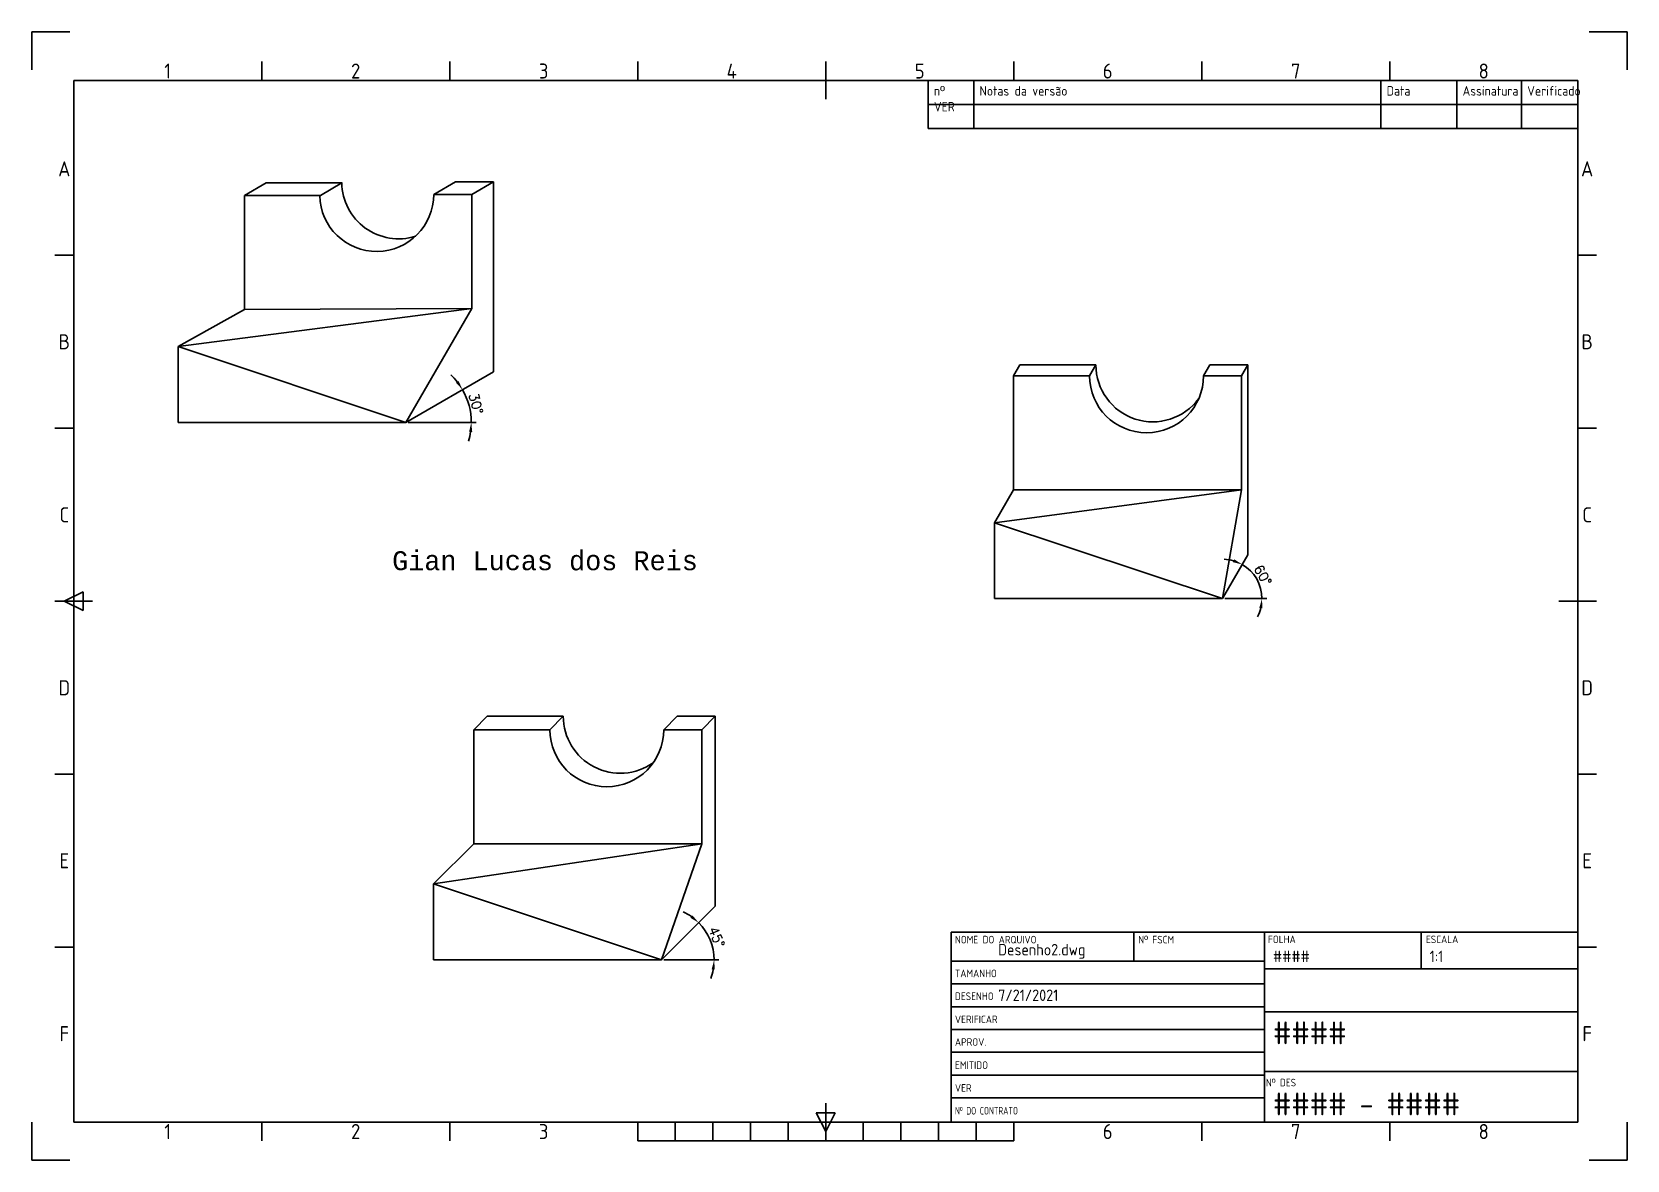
# Paper-space layout '3.3' of a CAD drawing. Header units: millimetres. Extents: x 0 to 420, y 0 to 297.
import ezdxf
from ezdxf.enums import TextEntityAlignment as Align

# ---------------------------------------------------------------- set-up
doc = ezdxf.new("R2010")
doc.units = ezdxf.units.MM
doc.layers.add('Bloco da legenda', color=7, linetype='Continuous')
doc.styles.add('ACISOTS', font='isocp.shx', dxfattribs={"height": 1})
doc.styles.add('ISO Proporcional', font='isocp.shx')
doc.styles.get("Standard").update_dxf_attribs({"font": 'simplex.shx'})
doc.dimstyles.new('ISO-25', dxfattribs={"dimtxt": 2.5, "dimasz": 2.5, "dimexe": 1.25, "dimexo": 0.625, "dimtad": 1, "dimtxsty": 'Standard', "dimcen": 2.5, "dimadec": 0, "dimazin": 0, "dimtfac": 1, "dimtmove": 0, "dimatfit": 3, "dimfxl": 1, "dimarcsym": 0})

# ---------------------------------------------------------------- blocks, each defined once
blk = doc.blocks.new('*T3')
at = {"layer": 'Bloco da legenda', "color": 0, "linetype": 'ByBlock', "lineweight": -2, "transparency": 16777216}
for p, q in [((0, 0), (171, 0)), ((0, 0), (0, -12.67)), ((12, 0), (12, -12.67)), ((119.19, 0), (119.19, -12.67)), ((139.19, 0), (139.19, -12.67)), ((156.21, 0), (156.21, -12.67)), ((171, 0), (171, -12.67)), ((0, -6.33), (171, -6.33)), ((0, -12.67), (171, -12.67))]:
    blk.add_line(p, q, dxfattribs=at)
at = {"layer": 'Bloco da legenda', "color": 0, "transparency": 16777216, "char_height": 2.5, "attachment_point": 1, "style": 'ISO Proporcional'}
for s, insert, width in [('nº VER', (1.5, -1.5), 9), ('Notas da versão', (13.5, -1.5), 104.1871), ('Data', (120.69, -1.5), 17), ('Assinatura', (140.69, -1.5), 14.0204), ('Verificado', (157.71, -1.5), 11.7925)]:
    blk.add_mtext(s, dxfattribs=dict(at, insert=insert, width=width))
blk = doc.blocks.new('Bloco da legenda')
at = {"layer": 'Bloco da legenda'}
for p, q in [((0, 297), (0, 287)), ((10, 297), (0, 297)), ((420, 297), (410, 297)), ((420, 287), (420, 297)), ((60.5, 284.23), (60.5, 289.18)), ((110, 284.23), (110, 289.18)), ((159.5, 284.23), (159.5, 289.18)), ((209, 279.28), (209, 289.18)), ((258.5, 284.23), (258.5, 289.18)), ((308, 284.23), (308, 289.18)), ((357.5, 284.23), (357.5, 289.18)), ((407, 284.23), (11, 284.23)), ((11, 284.23), (11, 10)), ((407, 10), (407, 284.23)), ((11, 238.19), (6.05, 238.19)), ((411.95, 238.19), (407, 238.19)), ((11, 192.66), (6.05, 192.66)), ((411.95, 192.66), (407, 192.66)), ((6.05, 147.12), (15.95, 147.12)), ((8.52, 147.12), (13.47, 149.59)), ((13.47, 144.64), (8.52, 147.12)), ((13.47, 149.59), (13.47, 144.64)), ((402.05, 147.12), (411.95, 147.12)), ((11, 101.58), (6.05, 101.58)), ((411.95, 101.58), (407, 101.58)), ((407, 60), (242, 60)), ((242, 10), (242, 60)), ((290.14, 60), (290.14, 52.38)), ((324.5, 10), (324.5, 60)), ((365.75, 50.35), (365.75, 60)), ((407, 10), (407, 60)), ((11, 56.03), (6.05, 56.03)), ((411.95, 56.03), (407, 56.03)), ((242, 52.38), (324.5, 52.38)), ((242, 46.38), (324.5, 46.38)), ((407, 50.35), (324.5, 50.35)), ((242, 40.38), (324.5, 40.38)), ((324.5, 39.01), (407, 39.01)), ((242, 34.38), (324.5, 34.38)), ((242, 28.38), (324.5, 28.38)), ((242, 22.38), (324.5, 22.38)), ((324.5, 23.29), (407, 23.29)), ((209, 10), (209, 14.95)), ((242, 16.38), (324.5, 16.38)), ((0, 0), (0, 10)), ((11, 10), (407, 10)), ((60.5, 5.05), (60.5, 10)), ((110, 5.05), (110, 10)), ((159.5, 5.05), (159.5, 10)), ((169.4, 5.05), (169.4, 10)), ((179.3, 5.05), (179.3, 10)), ((189.2, 5.05), (189.2, 10)), ((199.1, 5.05), (199.1, 10)), ((206.53, 12.47), (211.47, 12.47)), ((209, 7.52), (206.53, 12.47)), ((211.47, 12.47), (209, 7.52)), ((209, 10), (209, 5.05)), ((218.9, 5.05), (218.9, 10)), ((228.8, 5.05), (228.8, 10)), ((238.7, 5.05), (238.7, 10)), ((407, 10), (242, 10)), ((248.6, 5.05), (248.6, 10)), ((258.5, 5.05), (258.5, 10)), ((308, 5.05), (308, 10)), ((357.5, 5.05), (357.5, 10)), ((420, 0), (420, 10)), ((159.5, 5.05), (258.5, 5.05)), ((0, 0), (10, 0)), ((420, 0), (410, 0))]:
    blk.add_line(p, q, dxfattribs=at)
blk.add_blockref('*T3', (236, 284.23))
at = {"layer": 'Bloco da legenda', "style": 'ISO Proporcional'}
for s, p in [('1', (35.75, 286.7)), ('2', (85.25, 286.7)), ('3', (134.75, 286.7)), ('4', (184.25, 286.7)), ('5', (233.75, 286.7)), ('6', (283.25, 286.7)), ('7', (332.75, 286.7)), ('8', (382.25, 286.7)), ('A', (8.52, 260.96)), ('A', (409.48, 260.96)), ('B', (8.52, 215.43)), ('B', (409.48, 215.43)), ('C', (8.52, 169.88)), ('C', (409.48, 169.88)), ('D', (8.52, 124.34)), ('D', (409.48, 124.34)), ('E', (8.52, 78.8)), ('E', (409.48, 78.8)), ('F', (8.52, 33.27)), ('F', (409.48, 33.27)), ('1', (35.75, 7.52)), ('2', (85.25, 7.52)), ('3', (134.75, 7.52)), ('6', (283.25, 7.52)), ('7', (332.75, 7.52)), ('8', (382.25, 7.52))]:
    blk.add_text(s, height=3.96, dxfattribs=at).set_placement(p, align=Align.MIDDLE)
at = {"layer": 'Bloco da legenda', "lineweight": 25, "style": 'ACISOTS'}
for s, p in [('NOME DO ARQUIVO', (243.03, 57.04)), ('Nº FSCM', (291.3, 57.04)), ('FOLHA', (325.45, 57.11)), ('ESCALA', (367.03, 57.11)), ('TAMANHO', (243.03, 48.14)), ('DESENHO', (243.03, 42.14)), ('VERIFICAR', (243.03, 36.05)), ('APROV.', (243.03, 30.08)), ('EMITIDO', (243.03, 23.99)), ('VER', (243.03, 17.99))]:
    blk.add_text(s, height=2, dxfattribs=at).set_placement(p)
at = {"layer": 'Bloco da legenda', "lineweight": 25, "style": 'ACISOTS', "width": 0.683519}
blk.add_text('Nº DO CONTRATO', height=2, dxfattribs=at).set_placement((243.03, 11.99))
at = {"layer": 'Bloco da legenda', "insert": (324.88, 21.41), "char_height": 2, "width": 8.8, "attachment_point": 1, "style": 'ACISOTS'}
blk.add_mtext('Nº DES', dxfattribs=at)
at = {"layer": 'Bloco da legenda', "lineweight": 35, "style": 'ACISOTS'}
for tag, p, height in [('NOME_DO_ARQUIVO', (254.41, 53.9), 3), ('Nº_FSCM', (293.68, 53.04), 3), ('FOLHA', (326.77, 52.11), 3), ('ESCALA', (368.02, 52.11), 3), ('TAMANHO', (254.7, 48.23), 3), ('PROJETO-ATIVIDADE', (328.79, 43.14), 3.5), ('VERIFICAR_DATA', (254.41, 41.9), 3), ('VERIFICAR_DATA', (254.7, 36.14), 3), ('VERIFICADO_POR', (277.96, 36.14), 3), ('DATA_APROVAÇÃO', (254.7, 30.17), 3), ('NOMEFOLHA', (326.77, 30.48), 6), ('APROVADO_POR', (277.96, 30.17), 3), ('DATA_EMISSÃO', (254.7, 24.08), 3), ('EMITIDO_POR', (277.96, 24.08), 3), ('DESENHO_SUBTITULO', (328.79, 25.44), 3), ('VERSÃO', (254.7, 18.08), 3), ('NÚMERODEFOLHAS-NOME', (326.77, 11.76), 6), ('Nº_DO_CONTRATO', (254.7, 12.08), 3.5)]:
    blk.add_attdef(tag, p, '', height=height, dxfattribs=at)
blk = doc.blocks.new('*D29')
at = {"color": 0, "lineweight": -2, "transparency": 16777216}
blk.add_line((99.1, 194.2), (116.94, 194.2), dxfattribs=at)
for start, end in [(38.3244, 46.6489), (0, 30), (343.3511, 351.6756)]:
    blk.add_arc((98.47, 194.2), 17.22, start, end, dxfattribs=at)
at = {"color": 0, "transparency": 16777216}
for points in [[(112.33, 205.12), (111.64, 204.65), (113.39, 202.81)], [(115.1, 191.74), (115.93, 191.68), (115.69, 194.2)]]:
    blk.add_solid(points, dxfattribs=at)
at = {"layer": 'Defpoints', "color": 0, "transparency": 16777216}
for p in [(121.56, 207.53), (38.47, 194.2), (98.47, 194.2), (98.47, 194.2), (115.43, 197.19)]:
    blk.add_point(p, dxfattribs=at)
at = {"color": 0, "transparency": 16777216, "insert": (116.92, 199.14), "char_height": 2.5, "attachment_point": 5, "rotation": 285}
blk.add_mtext('30°', dxfattribs=at)
blk = doc.blocks.new('*D32')
at = {"color": 0, "lineweight": -2, "transparency": 16777216}
blk.add_line((166.39, 52.69), (180.88, 52.69), dxfattribs=at)
for start, end in [(55.3503, 65.7005), (0, 45), (339.2995, 349.6497)]:
    blk.add_arc((165.77, 52.69), 13.86, start, end, dxfattribs=at)
at = {"color": 0, "transparency": 16777216}
for points in [[(173.91, 64.41), (173.38, 63.77), (175.57, 62.49)], [(178.98, 50.24), (179.81, 50.16), (179.63, 52.69)]]:
    blk.add_solid(points, dxfattribs=at)
at = {"layer": 'Defpoints', "color": 0, "transparency": 16777216}
for p in [(179.91, 66.83), (179.15, 56.28), (105.77, 52.69), (165.77, 52.69), (165.77, 52.69)]:
    blk.add_point(p, dxfattribs=at)
at = {"color": 0, "transparency": 16777216, "insert": (180.3, 58.71), "char_height": 2.5, "attachment_point": 5, "rotation": 292.5}
blk.add_mtext('45°', dxfattribs=at)
blk = doc.blocks.new('*D35')
at = {"color": 0, "lineweight": -2, "transparency": 16777216}
blk.add_line((314.09, 147.8), (325.12, 147.8), dxfattribs=at)
for start, end in [(73.8059, 87.6118), (0, 60), (332.3882, 346.1941)]:
    blk.add_arc((313.47, 147.8), 10.4, start, end, dxfattribs=at)
at = {"color": 0, "transparency": 16777216}
for points in [[(316.53, 158.17), (316.21, 157.41), (318.67, 156.81)], [(323.16, 145.37), (323.98, 145.27), (323.87, 147.8)]]:
    blk.add_solid(points, dxfattribs=at)
at = {"layer": 'Defpoints', "color": 0, "transparency": 16777216}
for p in [(320.13, 159.35), (323.24, 151.36), (253.47, 147.8), (313.47, 147.8), (313.47, 147.8)]:
    blk.add_point(p, dxfattribs=at)
at = {"color": 0, "transparency": 16777216, "insert": (324.1, 153.94), "char_height": 2.5, "attachment_point": 5, "rotation": 300}
blk.add_mtext('60°', dxfattribs=at)

psp = doc.layouts.new('3.3')

# ---------------------------------------------------------------- linework, layer by layer
for p, q in [((55.953, 253.916), (61.72, 257.246)), ((61.72, 257.246), (81.72, 257.246)), ((75.953, 253.916), (81.562, 257.246)), ((105.791, 254.202), (111.559, 257.532)), ((111.559, 257.532), (121.559, 257.532)), ((121.559, 257.532), (115.791, 254.202)), ((121.559, 207.532), (121.559, 257.532)), ((55.953, 223.916), (55.953, 253.916)), ((55.953, 253.916), (75.953, 253.916)), ((115.791, 254.202), (105.791, 254.202)), ((115.791, 254.202), (115.791, 224.202)), ((38.471, 214.202), (115.791, 224.202)), ((38.471, 214.202), (55.953, 223.916)), ((55.953, 223.916), (115.791, 224.202)), ((115.791, 224.202), (98.471, 194.202)), ((38.471, 194.202), (38.471, 214.202)), ((38.471, 214.202), (98.471, 194.202)), ((98.471, 194.202), (121.559, 207.532)), ((258.47, 206.462), (260.135, 209.346)), ((258.47, 176.462), (258.47, 206.462)), ((258.47, 206.462), (278.47, 206.462)), ((260.135, 209.346), (280.135, 209.346)), ((278.47, 206.462), (280.135, 209.346)), ((308.47, 206.462), (310.135, 209.346)), ((318.47, 206.462), (308.47, 206.462)), ((310.135, 209.346), (320.135, 209.346)), ((320.135, 209.346), (318.47, 206.462)), ((318.47, 206.462), (318.47, 176.462)), ((320.135, 159.346), (320.135, 209.346)), ((38.471, 194.202), (98.471, 194.202)), ((253.47, 167.802), (258.47, 176.462)), ((318.47, 176.462), (253.47, 167.802)), ((318.47, 176.462), (258.47, 176.462)), ((313.47, 147.802), (318.47, 176.462)), ((253.47, 147.802), (253.47, 167.802)), ((253.47, 167.802), (313.47, 147.802)), ((313.47, 147.802), (320.135, 159.346)), ((253.47, 147.802), (313.47, 147.802)), ((116.374, 113.295), (119.909, 116.831)), ((119.909, 116.831), (139.909, 116.831)), ((136.374, 113.295), (139.909, 116.831)), ((166.374, 113.295), (169.909, 116.831)), ((169.909, 116.831), (179.909, 116.831)), ((179.909, 116.831), (176.374, 113.295)), ((179.909, 66.831), (179.909, 116.831)), ((116.374, 83.295), (116.374, 113.295)), ((116.374, 113.295), (136.374, 113.295)), ((176.374, 113.295), (166.374, 113.295)), ((176.374, 113.295), (176.374, 83.295)), ((105.767, 72.689), (116.374, 83.295)), ((176.374, 83.295), (105.767, 72.689)), ((176.374, 83.295), (116.374, 83.295)), ((165.767, 52.689), (176.374, 83.295)), ((105.767, 52.689), (105.767, 72.689)), ((105.767, 72.689), (165.767, 52.689)), ((165.767, 52.689), (179.909, 66.831)), ((105.767, 52.689), (165.767, 52.689))]:
    psp.add_line(p, q)
for centre, start, end in [((96.559, 257.532), 181.09006, 287.17347), ((90.791, 254.202), 181.09006, 0), ((295.135, 209.346), 0, 0), ((293.47, 206.462), 180, 0), ((295.135, 209.346), 180, 323.62704), ((154.909, 116.831), 180, 305.40593), ((151.374, 113.295), 180, 0)]:
    psp.add_arc(centre, 15, start, end)

# ---------------------------------------------------------------- block references
ref = psp.add_blockref('Bloco da legenda', (0, 0))
ref.add_attrib('NOMEFOLHA', '####', (326.775, 30.475), dxfattribs={"layer": 'Bloco da legenda', "lineweight": 35, "height": 6, "style": 'ACISOTS'})
ref.add_attrib('NÚMERODEFOLHAS-NOME', '#### - ####', (326.775, 11.765), dxfattribs={"layer": 'Bloco da legenda', "lineweight": 35, "height": 6, "style": 'ACISOTS'})
ref.add_attrib('ESCALA', '1:1', (368.025, 52.113), dxfattribs={"layer": 'Bloco da legenda', "lineweight": 35, "height": 3, "style": 'ACISOTS'})
ref.add_attrib('FOLHA', '####', (326.775, 52.113), dxfattribs={"layer": 'Bloco da legenda', "lineweight": 35, "height": 3, "style": 'ACISOTS'})
ref.add_attrib('NOME_DO_ARQUIVO', 'Desenho2.dwg', (254.412, 53.895), dxfattribs={"layer": 'Bloco da legenda', "lineweight": 35, "height": 3, "style": 'ACISOTS'})
ref.add_attrib('VERIFICAR_DATA', '7/21/2021', (254.412, 41.895), dxfattribs={"layer": 'Bloco da legenda', "lineweight": 35, "height": 3, "style": 'ACISOTS'})

# ---------------------------------------------------------------- texts
at = {"insert": (94.842, 160.292), "char_height": 5, "attachment_point": 1, "style": 'ISO Proporcional'}
psp.add_mtext_dynamic_manual_height_columns('{\\fConsolas|b0|i0|c0|p49;Gian Lucas dos Reis}', width=121.92499, gutter_width=12.5, heights=[0], dxfattribs=at)

# ---------------------------------------------------------------- dimensions: what is measured, and where the dimension line sits
for base, line1, line2, picture, middle in [((115.431, 197.192), ((98.471, 194.202), (121.559, 207.532)), ((38.471, 194.202), (98.471, 194.202)), '*D29', (116.917, 199.144)), ((323.243, 151.359), ((313.47, 147.802), (320.135, 159.346)), ((253.47, 147.802), (313.47, 147.802)), '*D35', (324.101, 153.94)), ((179.153, 56.275), ((165.767, 52.689), (179.909, 66.831)), ((105.767, 52.689), (165.767, 52.689)), '*D32', (180.303, 58.709))]:
    dim = psp.add_angular_dim_2l(base=base, line1=line1, line2=line2, dimstyle='ISO-25')
    dim.commit()
    dim.dimension.update_dxf_attribs({"geometry": picture, "text_midpoint": middle})

doc.saveas('drawing.dxf')
